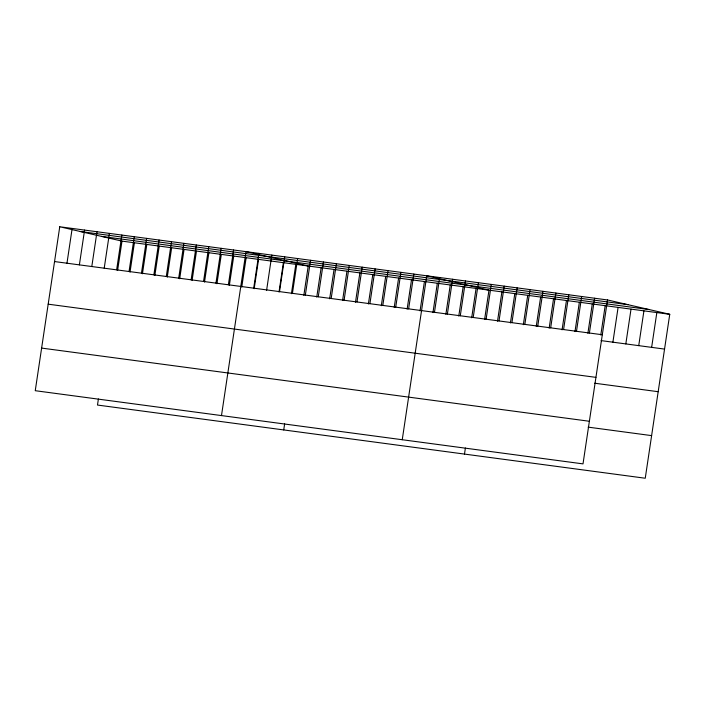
<?xml version="1.0" encoding="UTF-8"?>
<svg xmlns="http://www.w3.org/2000/svg" width="705" height="705" viewBox="0 0 705 705"><rect width="100%" height="100%" fill="white"/><g stroke="black" fill="none" stroke-linecap="round" stroke-linejoin="round"><path stroke-width="1.06" d="M59.749 226.763L35.25 390.702L583.009 463.881L607.507 299.951L59.749 226.763L121.991 241.119L669.75 314.298L645.251 478.237L97.493 405.049L98.4 398.959M66.966 263.221L72.166 228.429M79.383 264.877L84.582 230.086M91.8 266.534L96.999 231.742M104.217 268.191L109.416 233.399M116.633 269.848L121.833 235.065M117.603 270.473L121.991 241.119M129.05 271.513L134.25 236.721M130.02 272.13L134.408 242.776M141.458 273.17L146.658 238.378M142.436 273.787L146.825 244.432M153.875 274.827L159.074 240.035M154.853 275.443L159.233 246.089M166.292 276.483L171.491 241.692M167.261 277.109L171.65 247.746M178.709 278.149L183.908 243.357M179.678 278.766L184.067 249.411M191.125 279.806L196.325 245.014M192.095 280.423L196.483 251.068M203.542 281.462L208.742 246.671M204.512 282.079L208.9 252.725M215.959 283.119L221.159 248.327M216.928 283.736L221.317 254.382M228.376 284.785L233.575 249.993M229.345 285.402L233.734 256.047M221.485 415.589L245.992 251.65L308.226 265.996L303.837 295.351M241.762 287.058L246.151 257.704M253.703 288.16L258.902 253.377M254.179 288.715L258.568 259.361M266.596 290.372L271.813 255.095M279.013 292.037L283.392 262.683M279.524 291.614L284.723 256.823M291.421 293.694L295.809 264.34M292.434 293.342L297.633 258.55M283.727 429.935L284.635 423.846M305.344 295.06L310.544 260.277M316.757 297.078L321.136 267.724M318.255 296.787L323.454 261.996M329.667 298.805L334.047 269.442M331.174 298.515L336.373 263.723M342.577 300.524L346.966 271.169M344.084 300.242L349.283 265.45M355.487 302.251L359.876 272.897M356.994 301.96L362.194 267.177M368.398 303.978L372.786 274.624M369.905 303.688L375.104 268.896M381.308 305.706L385.697 276.342M382.815 305.415L388.014 270.623M394.218 307.424L398.607 278.07M395.725 307.142L400.925 272.35M407.129 309.151L411.517 279.797M408.636 308.861L413.835 274.078M420.048 310.879L424.428 281.524M402.247 439.735L426.754 275.796L488.988 290.143L484.599 319.506M432.958 312.606L437.347 283.243M434.465 312.315L439.664 277.523M445.868 314.324L450.257 284.97M447.375 314.042L452.575 279.25M458.779 316.051L463.167 286.697M460.286 315.761L465.485 280.978M471.689 317.779L476.078 288.424M473.196 317.488L478.395 282.696M464.489 454.082L465.397 447.992M486.106 319.215L491.306 284.423M497.51 321.224L501.898 291.87M499.017 320.942L504.216 286.151M510.429 322.952L514.809 293.597M511.927 322.661L517.135 287.869M523.339 324.679L527.728 295.325M524.846 324.388L530.045 289.596M536.249 326.397L540.638 297.043M537.756 326.115L542.956 291.324M549.16 328.125L553.548 298.77M550.667 327.843L555.866 293.051M562.07 329.852L566.459 300.497M563.577 329.561L568.776 294.769M574.98 331.579L579.369 302.225M576.487 331.288L581.687 296.497M587.891 333.298L592.279 303.943M589.398 333.016L594.597 298.224M600.801 335.025L605.19 305.67M612.901 342.189L618.1 307.398M625.82 343.917L631.019 309.125M638.73 345.635L643.929 310.843M651.64 347.362L656.84 312.571M80.291 231.504L628.049 304.683M101.45 236.378L649.208 309.565M54.549 261.555L602.308 334.743M601.065 340.603L664.551 349.09M48.178 304.172L595.945 377.36M594.703 383.22L658.179 391.707M41.621 348.085L589.38 421.264M588.137 427.133L651.623 435.619M607.507 299.951L669.75 314.298"/></g></svg>
